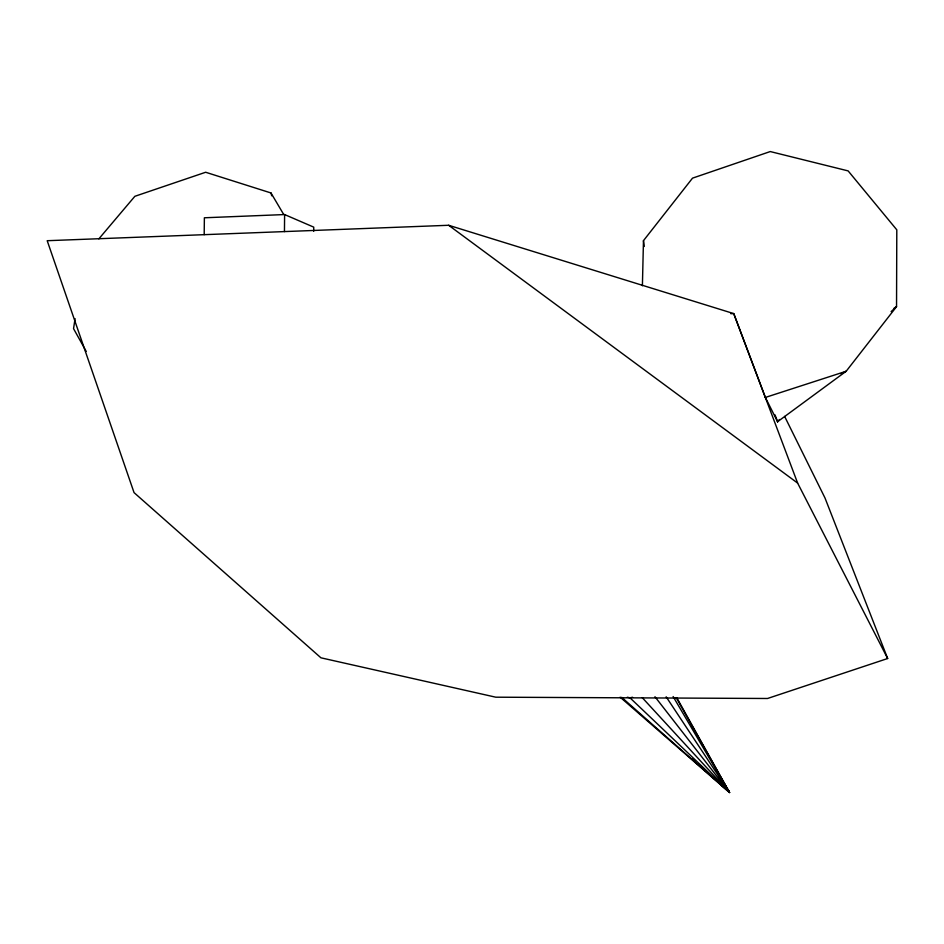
<?xml version="1.0" encoding="UTF-8"?>
<svg xmlns="http://www.w3.org/2000/svg" width="944" height="944" viewBox="0 0 944 944"><rect width="100%" height="100%" fill="white"/><g stroke="black" fill="none" stroke-linecap="round" stroke-linejoin="round"><path stroke-width="1.42" d="M284.451 231.587L284.604 214.559L204.376 217.781L204.187 234.667M313.703 231.28L313.738 227.138L284.604 214.559M642.404 285.772L643.466 240.661L692.518 178.145L770.245 151.559L848.125 170.899L896.8 229.829L896.54 306.647L846.178 371.252L777.585 421.72L765.348 397.448L733.748 313.609L448.66 225.274L47.2 240.708L134.048 492.615L320.936 657.815L495.765 697.191L767.531 698.489L887.667 658.511L824.985 497.96L784.617 416.398M75.072 318.635L73.549 328.654L86.223 351.404M98.849 238.867L134.862 196.305L205.662 172.256L270.987 192.965L283.554 214.229M777.561 421.756L779.473 419.49M891.124 311.603L896.54 306.647L894.062 308.169M841.045 373.824L846.178 371.252L765.348 397.448M627.347 697.227L629.99 697.828L632.551 697.25M730.821 313.691L733.748 313.609L797.633 483.092L887.667 658.511M448.66 225.274L797.633 483.092M620.161 697.168L729.464 792.441L676.754 697.663M621.648 697.321L729.464 792.441L676.211 697.616M692.613 758.976L694.772 760.935M698.029 763.897L702.36 767.826M705.616 770.788L709.947 774.717M713.204 777.679L716.461 780.629M718.62 782.6L729.464 792.441L673.131 696.554M629.99 697.828L729.464 792.441L718.903 774.741M724.237 787.308L729.464 792.441L724.626 785.03M642.227 697.628L729.464 792.441L666.157 696.802M727.6 790.175L729.464 792.441L725.134 786.505M654.959 696.731L729.464 792.441M715.894 769.679L717.393 772.204M775.048 414.912L777.632 421.85M270.987 192.965L271.719 195.809M643.466 240.661L644.268 246.467"/></g></svg>
